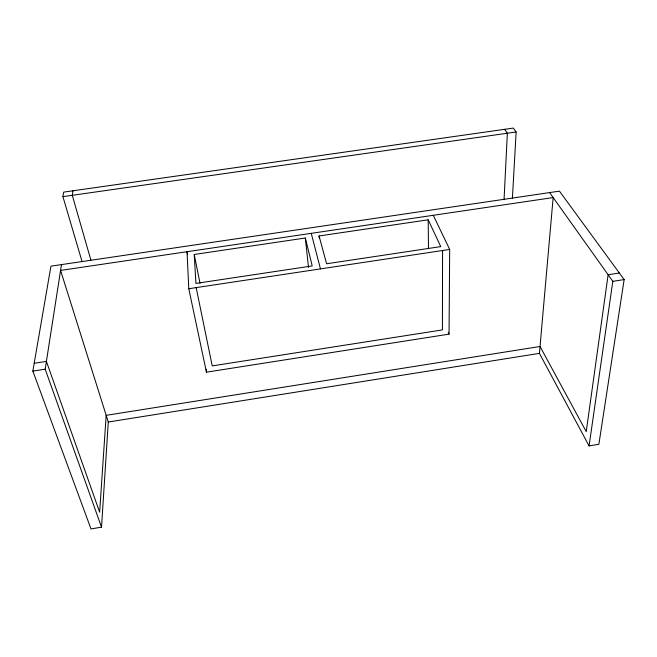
<?xml version="1.0" encoding="UTF-8"?>
<svg xmlns="http://www.w3.org/2000/svg" width="657" height="657" viewBox="0 0 657 657"><rect width="100%" height="100%" fill="white"/><g stroke="black" fill="none" stroke-linecap="round" stroke-linejoin="round"><path stroke-width="0.99" d="M442.563 250.514L442.416 329.904L212.236 365.9L196.164 287.618M187.656 254.694L187.04 251.713L188.781 288.727L206.446 372.174L449.035 334.142L449.684 249.438L433.275 215.291M504.042 199.72L507.36 133.215L504.592 129.33M512.386 198.488L516.139 131.967L513.298 128.082L63.704 192.107L62.916 196.648L82.018 261.437M101.523 527.16L108.282 422.016L60.575 270.421L553.161 197.56L539.422 353.367L589.074 445.914L598.872 444.28L624.15 279.578L559.436 191.138L50.942 266.151L32.85 371.098L90.986 528.918L101.523 527.16L45.185 369.185L61.479 264.59M589.074 445.914L612.809 281.336L549.622 192.583M72.984 190.785L72.278 195.31L90.888 260.131M108.282 422.016L539.422 353.367M34.197 363.272L46.401 361.391L99.634 512.189L106.179 415.347L540.029 346.485L586.233 431.633L608.127 274.749L619.354 273.016M32.85 371.098L45.185 369.185M612.809 281.336L624.15 279.578M188.781 288.727L449.684 249.438M194.217 254.473L305.316 238.006L312.206 265.929L195.917 283.413L194.217 254.473L200.032 283.364M319.072 235.97L428.2 219.799L440.74 246.613L326.611 263.769L319.072 235.97L319.277 237.998M62.916 196.648L516.139 131.967M448.246 332.278L449.035 334.142M311.254 233.342L320.46 268.902M305.316 238.006L308.519 267.432M206.249 369.177L206.446 372.174M428.2 219.799L428.471 248.387"/></g></svg>
